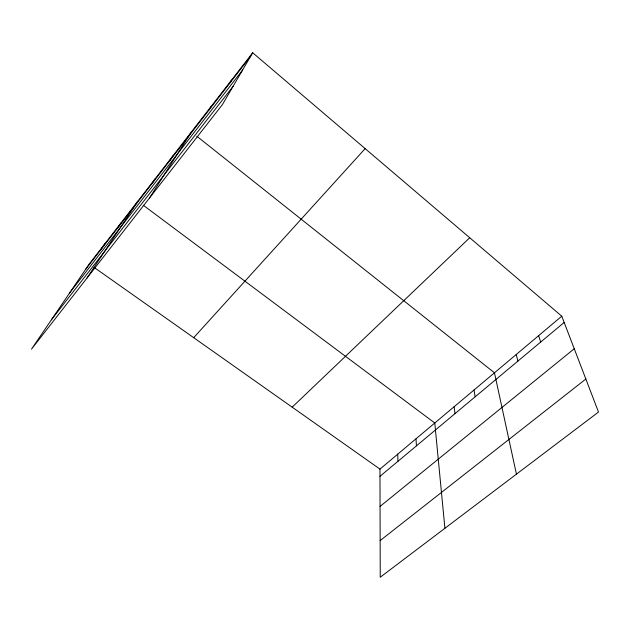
<?xml version="1.0" encoding="UTF-8"?>
<svg xmlns="http://www.w3.org/2000/svg" width="630" height="630" viewBox="0 0 630 630"><rect width="100%" height="100%" fill="white"/><g stroke="black" fill="none" stroke-linecap="round" stroke-linejoin="round"><path stroke-width="0.94" d="M252.693 52.762L222.484 104.486L31.5 349.138L89.239 263.986L252.693 52.762L561.779 316.197L598.5 412.051L380.236 577.237L379.961 469.106L561.779 316.197M229.328 83.735L231.517 80.112M208.664 110.431L211.113 106.494M149.397 198.119L191.418 131.938M170.053 160.296L172.959 155.799M152.003 183.606L155.106 178.865M86.964 278.09L137.836 201.183M117.66 227.966L121.118 222.784M101.312 249.086L104.927 243.708M85.475 269.538L250.779 56.031M69.623 292.918L242.652 69.954M51.384 319.812L233.116 86.278M193.694 337.68L365.156 148.617M292.178 407.161L469.728 237.738M379.984 476.319L564.173 322.442M380.055 506.433L574.253 348.76M380.142 540.587L585.853 379.032M94.004 267.341L379.961 469.106M143.231 205.207L434.779 423.006L444.914 528.287M196.804 136.222L494.463 372.81L516.435 474.154M538.634 335.664L540.69 342.058M516.206 354.525L517.947 361.061M473.988 390.033L475.154 396.805M454.096 406.759L455.01 413.634M415.997 438.803L416.438 445.867M397.727 454.159L397.955 461.302"/></g></svg>
